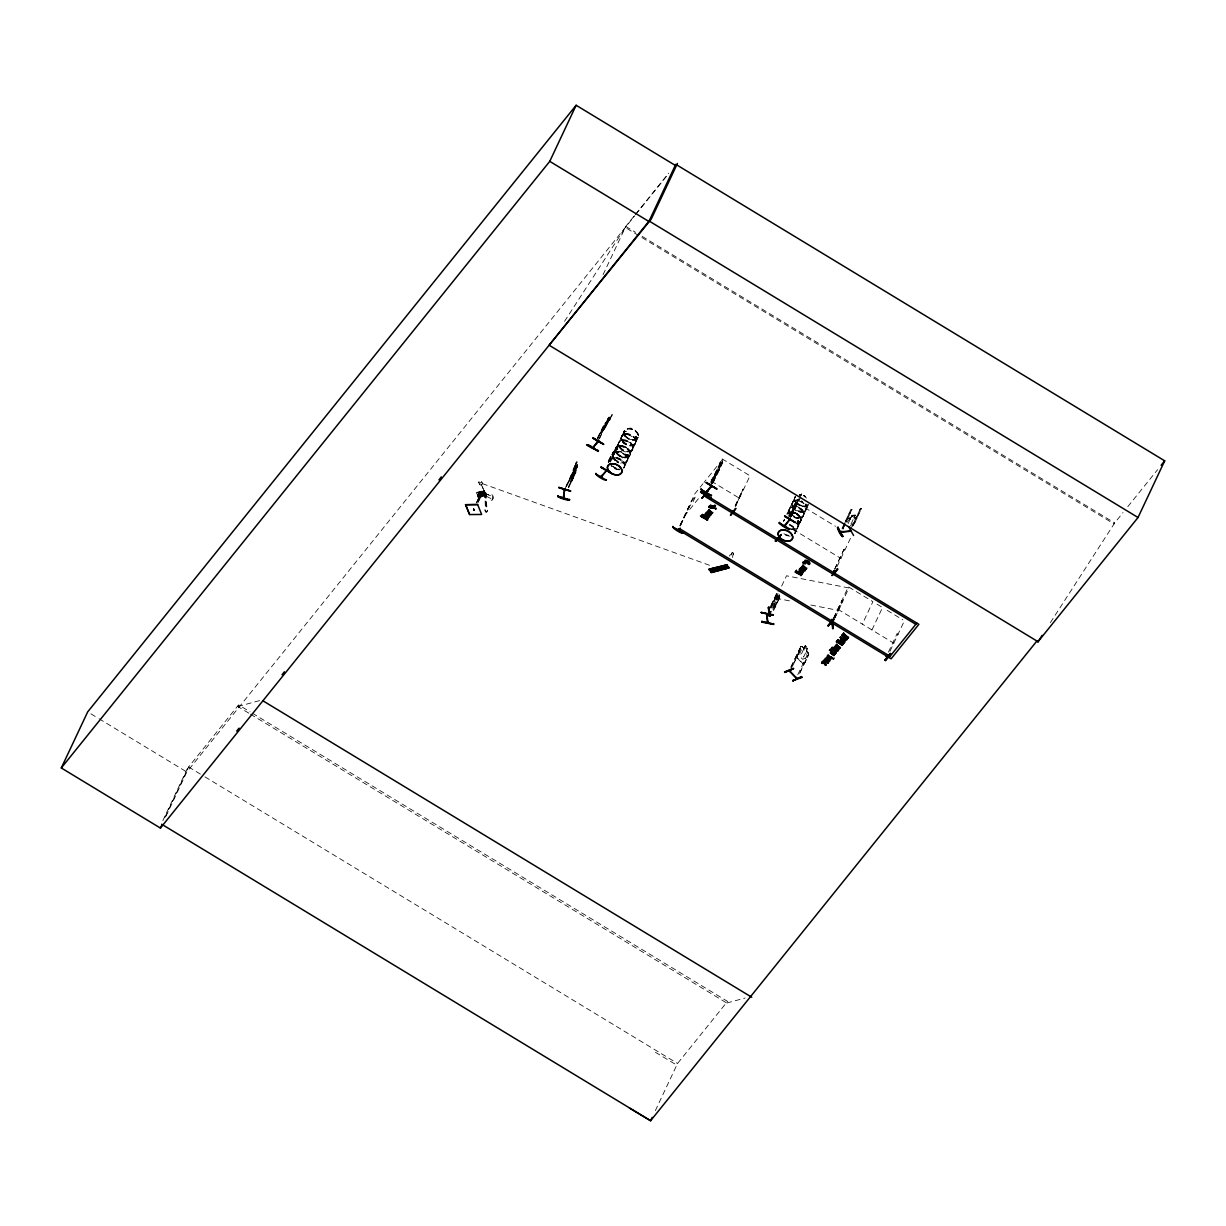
<?xml version="1.0" encoding="UTF-8"?>
<svg xmlns="http://www.w3.org/2000/svg" width="1226" height="1226" viewBox="0 0 1226 1226"><rect width="100%" height="100%" fill="white"/><g stroke="black" fill="none" stroke-linecap="round" stroke-linejoin="round"><path stroke-width="0.75" stroke-dasharray="5 3.75" d="M788.9 511.043L789.958 507.978M795.551 531.226L795.413 532.774M803.858 513.525L803.076 516.361A7.831 5.165 25.2 0 0 795.827 506.905A7.831 5.165 25.2 0 0 790.126 513.985A7.831 5.165 25.2 0 0 802.938 516.483L801.789 517.464M575.837 472.117L576.496 465.65L571.699 477.634L574.35 467.244L577.002 462.079M574.825 467.244L574.166 470.845C580.281 454.172 567.408 493.695 575.913 468.654L573.186 476.362L573.676 472.592L571.99 476.454L574.688 467.229L573.262 474.508L574.81 467.213L575.27 468.148L574.825 467.244L566.014 486.247M843.028 529.341L843.258 526.69M485.021 496.086L484.975 494.124L485.343 507.181A2.743 1.211 89.7 0 0 485.266 511.395A2.743 1.211 89.7 0 0 487.105 510.89A2.743 1.211 89.7 0 0 486.553 506.859L485.757 495.61L486.86 506.859A2.743 1.211 89.7 0 1 487.412 510.89A2.743 1.211 89.7 0 1 485.573 511.395A2.743 1.211 89.7 0 1 485.649 507.181L485.159 495.856M485.68 495.948L485.848 493.925L491.028 495.764A2.743 1.211 89.7 0 1 492.883 495.84A2.743 1.211 89.7 0 1 492.545 499.978A2.743 1.211 89.7 0 1 490.814 498.461L485.68 495.948L486.155 493.925M614.808 452.317L612.816 456.179M629.582 455.888C632.141 453.405 624.141 460.807 621.413 456.915C617.873 455.704 613.644 451.26 616.356 447.49M615.85 451.919L615.713 448.731M617.751 449.375L617.49 448.394L616.724 449.084M616.739 448.639L617.552 448.471M617.873 448.946L616.985 449.298L617.291 448.593M623.115 434.663L621.107 438.571M624.923 431.184L626.057 431.736M624.953 431.307L626.134 431.521L625.061 431.215M626.731 454.57L626.685 455.474M628.708 455.229L627.084 454.356L627.16 455.52M630.241 454.693C631.329 448.333 622.456 443.705 617.352 446.8M630.256 454.662C631.344 449.819 624.019 444.839 618.839 446.249M631.16 451.091L633.168 447.275M636.309 438.31L634.945 437.1M636.018 436.793L635.344 437.743L636.371 436.931M635.972 438.126L636.646 437.176L635.926 437.789M635.942 442.234L638.685 435.613C630.425 416.579 612.402 439.935 635.298 439.812M788.87 510.951L789.008 509.526M798.417 520.744L797.252 521.556M798.724 521.019L797.865 521.832M797.283 528.253L798.478 525.034M800.946 520.973C802.233 514.43 791.889 509.296 787.046 513.817M570.504 483.197L571.255 476.761L572.787 473.205L570.626 483.228L576.266 465.803L566.427 486.37M610.027 461.16L609.996 461.191A7.724 5.103 25.2 0 1 619.482 459.627A7.724 5.103 25.2 0 1 623.682 468.117L624.31 466.907L622.011 471.765M618.318 443.521L610.349 460.731M621.245 437.33L618.18 444.701M624.724 466.141L627.222 460.715L626.701 461.773M627.651 459.873L632.616 449.268M635.528 443.076L633.014 448.455M789.023 509.832L786.694 514.859M789.452 508.989L791.919 503.61A7.831 5.165 25.2 0 1 802.647 501.863M795.429 532.452L797.927 527.042M803.72 514.813L806.233 509.388L805.605 510.568A7.724 5.103 25.2 0 1 792.946 508.131A7.724 5.103 25.2 0 1 798.57 501.143A7.724 5.103 25.2 0 1 805.589 510.598L805.589 510.568M806.647 508.621L809.037 503.426M574.075 474.692L568.389 486.768M576.756 468.455L577.385 465.895M577.185 467.535L577.584 464.761L575.929 470.263M800.808 646.577L802.202 646.409L808.256 652.738L808.716 654.669L805.13 662.117L802.953 663.925L796.839 657.565L800.808 646.577L791.046 667.189M779.552 594.916L773.131 610.609M794.663 506.031L794.494 507.181L798.034 501.97M791.919 503.671L791.919 503.641A7.831 5.165 25.2 0 0 801.099 511.671A7.831 5.165 25.2 0 0 805.528 504.422M798.341 526.23L803.306 515.579L802.693 516.759A7.724 5.103 25.2 0 1 790.034 514.322A7.724 5.103 25.2 0 1 795.659 507.334A7.724 5.103 25.2 0 1 802.678 516.79L802.723 516.713M712.137 482.109L716.275 472.623M479.029 498.675L481.68 495.81L479.994 495.519L478.753 499.258L476.47 492.484L484.638 490.706L484.914 494.385L483.688 492.132L484.301 490.86L481.941 496.438L478.753 499.258L481.68 495.81L483.259 496.561L484.193 494.568L483.366 492.561L481.665 492.561L480.73 494.553L481.557 496.576L484.377 490.078L476.194 493.082L484.638 490.706L481.941 496.438L480.485 496.576L479.029 498.675L476.47 492.484L482.431 494.538L483.259 496.561L478.171 496.591M575.101 465.819C567.056 480.102 570.626 491.687 576.251 467.213M574.749 465.865L570.182 481.573L571.868 481.42L575.868 472.071L575.3 474.018M576.082 470.294L568.297 487.519M638.547 437.054L635.329 439.812M485.848 493.925L490.722 495.764A2.743 1.211 89.7 0 1 492.576 495.84A2.743 1.211 89.7 0 1 492.239 499.978A2.743 1.211 89.7 0 1 490.492 498.461L490.768 498.093M575.209 465.987L576.358 461.957M575.868 465.972L577.063 461.957L576.22 462.049M612.31 415.032L604.709 427.981L609 419.461M484.454 491.503L480.883 483.764L485.235 493.097L484.607 494.385M732.734 557.554A2.759 1.609 76.1 0 0 732.581 556.865L733.286 553.248M775.261 597.644L773.882 601.169L775.108 597.522M791.996 511.395L795.981 506.399A7.831 5.165 25.2 0 1 803.091 516.177A7.831 5.165 25.2 0 1 790.264 513.663A7.831 5.165 25.2 0 1 795.965 506.583L797.804 502.997L791.996 511.395L792.64 509.219M608.403 462.294L609.092 460.332M714.268 475.826L713.609 477.987L719.432 469.604M610.165 418.327L604.173 429.361L600.464 433.422L601.123 431.245M632.999 448.839L631.988 450.478A7.724 5.103 25.2 0 1 619.329 448.011A7.724 5.103 25.2 0 1 624.953 441.023A7.724 5.103 25.2 0 1 631.988 450.478M162.859 820.608L187.455 768.365M164.851 817.497L188.62 766.97L238.61 704.873L250.058 711.816M166.031 816.194L186.827 771.997L634.807 215.653M248.817 713.164L237.844 706.513L238.61 704.873M478.891 492.576L477.956 494.568L478.784 496.591L480.577 492.576L478.891 492.576L480.485 496.576M476.286 502.936L479.489 496.147L481.68 495.81L480.515 496.775L479.489 496.147M476.807 502.292L479.994 495.519M478.125 501.863L481.42 494.584L480.577 492.576M477.834 502.921L484.377 490.078L485.542 493.097L484.914 494.385M603.069 274.67L625.781 226.427L634.103 216.083M565.109 488.73L574.856 468.025M567.148 485.404L576.572 465.819M576.22 467.704L577.707 464.792M568.711 487.641L575.163 473.926M597.752 437.391L604.28 424.947L603.437 425.315M597.414 438.54L603.912 424.732M598.119 437.621L609.69 415.92L608.816 418.771M597.782 438.755L604.694 423.951M606.395 423.92L602.931 429.177L608.111 418.127M597.476 441.973L608.494 418.955L599.56 437.943M599.468 438.739L609.629 417.545L609.015 418.955M608.157 461.298L612.249 454.034L611.406 454.402M608.632 460.715L611.881 453.819M608.525 461.528L612.556 452.961L617.674 446.831M614.395 453.022L610.916 458.279L617.689 445.023M614.793 449.973L615.973 447.138M624.126 431.307L621.659 436.471L622.272 435.291M610.012 461.865L616.509 448.072M610.379 462.095L617.475 446.463L616.234 447.751M626.946 454.984L628.202 455.551M628.54 455.26L627.758 454.769M679.786 525.77L694.82 493.848L702.912 483.78M680.261 525.188L688.874 506.89L680.629 525.402M680.154 525.985L689.242 507.12M710.881 481.941L717.394 469.512L716.566 469.865M710.85 482.416L721.961 458.8L749.99 475.795L735.753 506.047M711.233 482.17L717.731 468.455M710.988 483.55L718.742 466.769L717.808 468.562M711.463 482.967L722.574 459.367L704.061 482.354M718.697 467.474L722.972 460.578L712.781 482.554M711.831 483.197L716.52 473.221M721.057 463.888L722.375 461.558M710.682 486.599L722.865 460.516M712.674 483.366L721.578 463.505M713.149 482.783L722.957 462.233M735.094 505.986L743.094 489.128L735.569 506.277M735.278 505.756L743.094 489.128M732.091 552.711C730.037 558.458 731.784 550.321 733.409 553.217M792.364 502.798L794.831 497.618M788.992 515.84L795.49 502.032L835.519 526.322M788.962 516.621L797.13 500.177M789.667 515.702L796.18 501.955M789.329 516.836L797.084 500.882M793.191 509.939L797.957 499.825M789.115 520.115L798.862 499.411M800.057 496.852L801.298 493.955M791.214 516.085L799.337 498.829M791.107 516.897L799.229 499.626M791.582 516.315L800.639 497.25M770.893 605.475L776.579 593.399M770.955 606.272L777.453 592.465M770.495 607.284L778.587 590.258M770.556 608.081L777.866 592.541M778.02 593.43L775.46 600.51L775.644 603.192L776.794 602.426M771.506 608.019L778.525 592.74M781.636 586.135L786.51 575.776L848.928 587.974L834.691 618.241M778.112 594.871L776.502 598.303L776.686 600.985L779.108 595.836M772.564 608.219L778.801 594.61M773.085 609.812C773.33 606.226 779.644 599.637 777.958 599.453M773.545 610.686L779.184 598.686L774.495 607.943L773.928 601.138L774.357 607.912M842.001 528.437L844.438 523.257M845.25 521.54L850.936 509.464L851.901 509.372L846.384 521.755M843.794 525.31L850.936 509.464M842.967 528.345L845.404 523.165M846.216 521.448L851.901 509.372M843.136 528.667L845.572 523.487M846.905 522.69L851.947 515.318L855.426 514.997L854.062 517.663M851.932 515.334L850.629 518.092M850.062 526.138L852.852 523.763L855.273 518.613L853.97 517.862L855.365 514.905M850.66 529.264L860.407 508.56L861.372 508.468L853.419 526.031M852.453 526.123L860.407 508.56M853.25 525.724L861.372 508.468M834.6 569.262L843.994 549.309L845.128 549.662L843.994 549.309M834.783 569.033L844.178 549.079M837.113 566.504L850.721 537.754M790.739 667.312L799.98 648.202L800.701 648.952L792.578 666.208M790.647 669.794L800.701 648.952M803.98 648.263L805.267 645.504L807.873 648.217L806.478 651.021L807.321 653.259L804.884 658.408L802.555 659.251L800.118 656.722L799.858 653.151L802.279 648.002L804.011 648.447L805.313 645.688M807.643 648.263L806.356 651.021L808.087 652.83M797.789 674.668L807.03 655.558L807.75 656.293L799.321 673.687M799.628 673.564L808.608 654.607M833.634 618.027L848.361 586.794L872.897 601.675L862.338 624.111M833.649 618.333L841.45 601.399L842.538 601.92L841.48 601.705M835.059 617.628L842.89 601.001L841.756 600.648L842.89 601.001M871.962 629.949L882.521 607.514L876.1 603.621M655.358 1110.618L677.549 1063.478L727.539 1001.381L251.698 712.812M888.436 652.125L897.034 633.827L897.984 634.409L897.034 633.827M889.969 651.267L904.405 620.785M250.456 714.16L726.773 1003.021L727.539 1001.381M1050.391 622.609L1114.695 522.935L1123.031 512.591M609.797 420.074L610.471 418.694M797.023 513.817L789.544 512.529M605.092 425.437L603.79 428.824L605.598 426.28M613.368 454.126L613.965 452.946M628.647 455.857L628.509 454.953M634.899 444.241L634.93 444.226A7.724 5.103 25.2 0 0 627.881 434.832A7.724 5.103 25.2 0 0 622.256 441.82A7.724 5.103 25.2 0 0 634.899 444.287L636.079 441.084M795.214 496.438C792.165 502.308 800.839 507.457 806.003 506.139M784.671 519.257A7.724 5.103 25.2 0 0 784.058 520.437L784.671 519.303L783.613 520.989A7.831 5.165 25.2 0 1 784.257 519.885M797.222 521.111L798.616 520.744M798.555 520.789L799.015 521.832L797.743 520.851M799.352 522.169L799.214 521.265M800.317 522.215L801.206 519.334L798.662 514.92M794.984 533.249L795.015 533.233A7.724 5.103 25.2 0 0 791.077 526.429M635.267 443.889L634.072 444.9M792.578 502.047L793.82 500.99M789.667 508.238L790.908 507.181M797.666 527.854L796.425 528.896M600.342 433.345L604.449 428.38L609.736 417.606L610.395 418.802M608.311 462.432L612.326 457.405L617.628 446.647M608.51 462.355L614.257 454.126M609.015 418.74L601.261 431.583L612.126 414.495L609.966 418.097M719.57 468.516L716.091 473.772M632.003 450.448L632.172 450.249A7.831 5.165 25.2 0 0 625.122 440.594A7.831 5.165 25.2 0 0 619.421 447.674A7.831 5.165 25.2 0 0 632.248 450.172M604.663 423.981L609.659 417.3L607.759 419.169M478.385 494.078L485.19 494.66L478.324 494.078C503.488 495.319 460.44 494.4 485.159 494.4L478.155 494.43L484.975 494.124M564.542 321.335L625.275 227.469L1114.204 523.992M607.514 422.648L609.629 419.66L604.173 429.361M629.72 455.674L628.631 456.608M800.409 521.985L797.712 523.778A7.739 5.103 25.2 0 0 799.091 516.054A7.739 5.103 25.2 0 0 788.073 513.357M623.819 467.934L624.862 464.915M774.403 607.759L775.859 606.18M608.188 418.25L609.215 416.963M607.973 419.828L603.974 426.97L605.552 424.993M600.433 433.207L604.433 428.41M610.9 459.352L610.012 460.823A7.831 5.165 25.2 0 1 619.682 459.214A7.831 5.165 25.2 0 1 623.942 467.811M635.298 214.596L668.63 173.203M635.987 214.167L668.139 174.261M616.172 447.337L617.705 445.253M615.743 448.256L616.77 446.984M615.973 448.931L611.943 456.072L613.536 454.095M720.919 463.75L721.945 462.478M718.727 466.83L722.65 461.957M691.127 501.71L695.755 495.963L692.675 502.507L688.047 508.254M718.727 469.573L717.118 471.566L721.179 464.439M711.095 480.224L714.712 475.734M716.413 474.569L719.463 469.635M684.261 516.284L700.444 496.162M1127.797 506.675L1157.559 469.711M688.874 506.89L688.767 507.702M799.674 496.116L801.421 494.032M799.689 496.147L801.314 494.185M797.222 500.3L798.387 498.905M795.536 504.974L797.161 503.012M619.253 441.666L620.172 440.87M792.839 501.817L791.812 504.851M573.032 477.742L572.159 478.584L573.661 472.439L576.358 467.734M807.627 504.392L805.681 504.147M804.762 511.257L806.769 507.395M799.183 522.307L799.03 521.295M802.938 663.772L805.237 662.071M625.781 462.554L627.773 458.723M846.676 519.395C848.867 517.372 855.656 516.468 857.097 518.322M611.881 458.524L610.027 460.761A7.831 5.165 25.2 0 1 619.835 458.892A7.831 5.165 25.2 0 1 624.095 467.504M797.329 653.979L797.038 657.488L803.03 663.741M808.256 652.738L808.716 654.669M807.03 655.558L807.444 656.431M628.463 455.842L626.793 455.367M628.601 456.624C624.034 458.754 618.119 456.103 615.958 451.704M788.042 513.112L789.513 512.529M806.018 506.123L807.49 505.541A7.739 5.103 25.2 0 1 797.789 504.101A7.739 5.103 25.2 0 1 795.306 496.622M799.168 522.169L797.498 521.678M797.712 523.747L799.306 522.935M484.852 495.856L486.063 495.61M237.844 706.513L259.835 700.536M726.773 1003.021L745.101 998.041M733.531 554.842L733.409 553.57M635.298 436.747L636.202 436.839M635.543 437.084L636.386 437.33M618.839 446.218L620.693 445.774M788.088 514.721L788.318 514.828M798.019 521.893L798.892 521.862M796.072 523.732L797.804 523.533M851.105 509.771L852.07 509.679M860.575 508.867L861.541 508.775M848.315 518.291L850.645 518.077M853.909 517.77L856.499 517.541M800.885 646.7L802.202 646.546M478.37 495.105L484.96 495.151M576.143 462.692L575.776 463.995M574.596 465.957L576.343 465.972M484.944 492.3L485.726 492.3M477.328 494.568L481.42 494.584M480.73 494.553L482.431 494.538M484.193 494.568L482.492 494.584L481.665 492.561M484.914 497.112A2.406 1.057 89.7 0 0 485.864 493.572A2.406 1.057 89.7 0 0 484.025 493.45A2.406 1.057 89.7 0 0 484.914 497.112L485.68 497.112A2.406 1.057 89.7 0 0 486.63 493.572A2.406 1.057 89.7 0 0 484.791 493.434A2.406 1.057 89.7 0 0 485.68 497.112M799.582 494.676L801.482 494.86M775.951 598.211L790.632 601.092M810.83 605.031L838.369 610.41M779.598 594.916L779.69 596.832M732.474 552.543L733.24 552.926M482.492 483.657L710.314 565.554M619.605 455.98L621.429 456.884M655.435 1052.306L676.783 1065.118M625.781 226.427L635.589 232.373M642.133 236.342L1114.695 522.935M792.946 529.325L840.975 558.458M711.402 481.236L739.431 498.231M887.21 610.364L902.842 619.835M613.567 451.275L612.632 453.068M837.802 609.23L893.846 643.221M188.62 766.97L203.332 775.889M204.972 776.886L677.549 1063.478M90.939 713.854L97.452 717.792M99.076 718.773L186.827 771.997M789.084 515.671L790.019 516.253L788.9 515.901M796.946 513.97L799.812 516.56A7.693 5.073 25.2 0 1 795.996 523.686A7.693 5.073 25.2 0 0 799.75 516.514A7.693 5.073 25.2 0 0 788.211 513.142A7.693 5.073 25.2 0 1 799.735 516.544M802.095 646.577L803.919 648.477M636.524 437.038L637.06 437.805M481.634 481.389A1.548 0.935 -22.4 0 1 479.688 482.967A1.548 0.935 -22.4 0 1 479.243 481.389A1.548 0.935 -22.4 0 1 481.634 481.389L482.477 483.412A1.548 0.935 -22.4 0 1 480.515 484.99A1.548 0.935 -22.4 0 1 480.071 483.412A1.548 0.935 -22.4 0 1 482.477 483.412M478.738 482.446L479.565 484.454M729.47 556.114A2.759 1.609 76.1 0 1 731.125 554.918M619.467 469.803A7.724 5.103 25.2 0 1 611.038 465.65M619.666 469.527A7.831 5.165 25.2 0 1 611.115 465.313M615.299 460.501A7.831 5.165 25.2 0 1 616.096 452.057A7.831 5.165 25.2 0 1 627.237 457.559A7.831 5.165 25.2 0 1 620.678 463.152M618.747 462.585A7.831 5.165 25.2 0 1 616.908 461.681M616.172 468.041A7.724 5.103 25.2 0 1 612.785 465.972M610.318 461.681A7.724 5.103 25.2 0 1 619.053 458.187A7.724 5.103 25.2 0 1 624.172 467.091M615.207 460.823A7.724 5.103 25.2 0 1 615.988 452.501A7.724 5.103 25.2 0 1 626.961 457.911A7.724 5.103 25.2 0 1 620.509 463.443M618.594 462.876A7.724 5.103 25.2 0 1 616.785 461.987M619.82 469.206A7.831 5.165 25.2 0 1 617.919 469.022M615.988 468.455A7.831 5.165 25.2 0 1 612.54 466.37M807.428 505.265A7.693 5.073 25.2 0 1 797.911 503.871A7.693 5.073 25.2 0 1 795.444 496.453M799.643 494.768A7.693 5.073 25.2 0 1 801.497 494.952M803.398 495.503A7.693 5.073 25.2 0 1 805.206 496.392M787.322 513.709A7.693 5.073 25.2 0 1 799.337 515.472A7.693 5.073 25.2 0 1 796.18 523.303M807.198 505.786A7.693 5.073 25.2 0 1 797.666 504.376A7.693 5.073 25.2 0 1 795.199 496.959M804.961 496.898A7.693 5.073 25.2 0 1 806.539 498.062M805.375 504.744A7.831 5.165 25.2 0 1 800.317 511.932A7.831 5.165 25.2 0 1 792.088 503.012A7.831 5.165 25.2 0 1 804.103 503.365M805.62 504.085A7.724 5.103 25.2 0 1 801.252 511.242A7.724 5.103 25.2 0 1 792.257 503.242A7.724 5.103 25.2 0 1 802.769 501.557M799.521 494.936A7.739 5.103 25.2 0 1 801.406 495.12M803.306 495.672A7.739 5.103 25.2 0 1 805.13 496.576M790.157 536.13A7.724 5.103 25.2 0 1 782.985 533.325M788.456 535.655A7.831 5.165 25.2 0 1 783.092 533.004M789.452 525.111A7.831 5.165 25.2 0 1 795.26 532.942M787.95 513.725A7.693 5.073 25.2 0 1 798.892 516.391A7.693 5.073 25.2 0 1 797.452 524.023M789.743 524.498A7.724 5.103 25.2 0 1 794.862 533.402M788.609 535.348A7.831 5.165 25.2 0 1 786.678 534.781M789.605 524.789A7.831 5.165 25.2 0 1 794.785 533.816M796.823 522.766A7.724 5.103 25.2 0 1 793.069 529.938M783.567 521.479A7.724 5.103 25.2 0 1 784.18 520.299M797.314 521.724A7.724 5.103 25.2 0 1 791.69 528.712M797.084 522.383A7.831 5.165 25.2 0 1 791.383 529.463M797.222 522.077A7.831 5.165 25.2 0 1 791.521 529.157M783.782 520.759A7.831 5.165 25.2 0 1 784.41 519.563M779.598 596.755L779.338 598.763L779.736 596.771M485.251 493.25L484.592 494.66L485.251 493.25M850.262 519.088L847.84 524.253L851.105 523.931L853.526 518.782L850.262 519.088M852.361 515.824L851.932 516.744L854.461 515.625L852.361 515.824M803.582 649.366L801.16 654.515L803.582 657.044L806.018 651.895L803.582 649.366M805.528 646.592L805.099 647.512L806.662 649.136L807.091 648.217L805.528 646.592M721.716 463.581L721.608 464.378L721.716 463.581M795.459 502.813L795.352 503.61L795.459 502.813M484.76 494.875L478.477 495.043L484.76 494.875M485.358 493.296L486.155 494.308L485.358 493.296M485.128 494.293L478.186 494.308L485.128 494.293M805.252 496.331L803.413 495.427L805.237 496.361M616.908 453.237A7.693 5.073 25.2 0 0 629.49 455.689A7.693 5.073 25.2 0 0 622.501 446.279A7.724 5.103 25.2 0 0 616.862 453.252A7.724 5.103 25.2 0 0 629.505 455.72A7.724 5.103 25.2 0 0 622.486 446.264A7.693 5.073 25.2 0 0 616.908 453.237M625.199 435.582A7.693 5.073 25.2 0 0 637.796 438.05A7.693 5.073 25.2 0 0 630.808 428.625A7.693 5.073 25.2 0 0 625.199 435.582M617.076 452.838A7.693 5.073 25.2 0 0 629.674 455.306A7.693 5.073 25.2 0 0 622.685 445.896A7.693 5.073 25.2 0 0 617.076 452.838M624.953 436.119A7.693 5.073 25.2 0 0 637.551 438.586A7.693 5.073 25.2 0 0 630.547 429.161A7.693 5.073 25.2 0 0 624.953 436.119M625.076 435.797A7.739 5.103 25.2 0 0 637.735 438.28A7.739 5.103 25.2 0 0 630.7 428.809A7.739 5.103 25.2 0 0 625.076 435.797M622.333 441.483A7.831 5.165 25.2 0 0 635.16 443.981A7.831 5.165 25.2 0 0 628.034 434.402A7.831 5.165 25.2 0 0 622.333 441.483M619.82 446.969A7.724 5.103 25.2 0 0 632.463 449.436A7.724 5.103 25.2 0 0 625.444 439.981A7.724 5.103 25.2 0 0 619.82 446.969M619.574 447.352A7.831 5.165 25.2 0 0 632.386 449.85A7.831 5.165 25.2 0 0 625.275 440.272A7.831 5.165 25.2 0 0 619.574 447.352M622.486 441.161A7.831 5.165 25.2 0 0 635.298 443.659A7.831 5.165 25.2 0 0 628.187 434.081A7.831 5.165 25.2 0 0 622.486 441.161M622.731 440.778A7.724 5.103 25.2 0 0 635.39 443.245A7.724 5.103 25.2 0 0 628.356 433.789A7.724 5.103 25.2 0 0 622.731 440.778M616.647 453.758A7.693 5.073 25.2 0 0 629.245 456.225A7.693 5.073 25.2 0 0 622.256 446.816A7.693 5.073 25.2 0 0 616.647 453.758M616.77 453.451A7.739 5.103 25.2 0 0 629.428 455.934A7.739 5.103 25.2 0 0 622.394 446.463A7.739 5.103 25.2 0 0 616.77 453.451M614.18 458.8A7.831 5.165 25.2 0 0 627.007 461.313A7.831 5.165 25.2 0 0 619.881 451.72A7.831 5.165 25.2 0 0 614.18 458.8M614.441 458.417A7.724 5.103 25.2 0 0 627.084 460.899A7.724 5.103 25.2 0 0 620.065 451.444A7.724 5.103 25.2 0 0 614.441 458.417M790.525 513.28A7.724 5.103 25.2 0 0 803.168 515.763A7.724 5.103 25.2 0 0 796.149 506.307A7.724 5.103 25.2 0 0 790.525 513.28"/><path stroke-width="1.5" d="M679.005 528.896L678.147 529.325M711.218 485.94L705.9 492.316L706.866 490.906M711.616 486.216L710.59 486.615L711.111 486.002M789.866 519.518L784.747 526.123L785.605 524.82M789.483 520.345L789.406 519.242M831.979 657.427C831.626 661.688 823.949 656.538 828.454 655.297M792.915 680.691L801.896 677.426M793.253 681.15L793.023 680.292M801.543 676.967L792.793 680.752L801.651 676.553L801.881 677.472M773.729 623.544L773.575 624.386M705.226 494.339L705.471 495.059M840.27 531.9L850.921 530.889M569.676 499.334C569.829 501.526 556.604 497.511 557.999 495.779M563.316 497.756L564.788 488.791L563.424 497.971M558.964 487.412L570.657 490.967M831.182 657.55C831.013 660.293 825.542 656.492 828.822 656.125L831.412 657.075M730.435 515.181L735.692 508.683L730.573 514.767M730.665 515.395L735.815 508.315M796.762 678.806L789.038 670.683M796.164 678.239L796.364 677.442M797.268 678.821L789.406 670.561M767.384 615.038L767.583 614.487M767.951 622.823L766.832 614.103L767.399 622.731M569.431 500.208L557.738 496.699M592.832 447.812L598.334 441.651M601.215 477.052L606.41 470.707L600.801 476.899M705.992 495.702L705.134 496.009L705.655 495.365M711.524 486.339L706.421 492.607L707.172 491.289M784.41 525.785L789.544 519.533M789.973 519.809L790.341 518.95M850.967 531.256L840.438 532.222M822.845 661.458L822.278 662.362C819.995 658.929 835.366 666.791 824.5 660.553M61.3 767.966L549.754 161.357L648.891 221.477L675.771 164.33L1164.7 460.838L1138.034 517.51L649.106 221.002L160.437 828.086L61.3 767.966L87.69 711.877L576.143 105.267L675.281 165.387M160.437 828.086L162.031 824.684M549.754 161.357L576.143 105.267M465.543 504.714L477.634 504.53L481.649 514.476L469.604 514.552L465.543 504.714L477.634 504.53M469.604 514.552L465.604 504.606M677.442 163.441L651.267 219.071L549.11 345.196L1038.039 641.704L1042.146 635.344M564.634 489.526L564.19 490.431M564.788 490.645L565.186 488.913M564.205 496.576L563.96 497.296M592.909 438.264L603.728 444.241L593.154 437.789M593.813 447.444L594.104 446.57M598.686 440.9L597.414 442.05L598.165 440.578M598.38 440.502L592.832 447.613M598.778 440.778L597.997 442.203M598.503 450.632C587.959 447.352 578.243 438.755 598.043 451.367L597.997 451.444M606.456 479.734C606.073 481.941 594.273 474.661 595.943 473.359M600.924 467.351L611.728 473.374L601.169 466.891M601.537 475.427L600.847 476.837M602.073 475.657L601.169 477.113M672.951 526.414C671.22 527.762 683.051 535.011 683.418 532.835M678.652 528.682L677.779 529.984M915.822 624.325L705.655 496.882L706.666 495.626L918.872 624.31L891.118 658.791L678.913 530.092L680.246 528.145M701.103 488.806C699.372 490.155 711.203 497.404 711.586 495.227M700.598 492.27L711.371 498.323L700.843 491.795M706.161 482.845L716.934 488.913L706.406 482.385M705.44 496.3L705.854 494.339M705.548 495.35L706.038 494.553M707.632 491.274L702.253 498.032M702.222 498.17L707.693 491.258M706.069 495.718L706.406 494.768M711.08 485.772L711.003 486.875L711.601 486.002M711.003 486.875L711.54 485.971M701.134 516.468C720.014 526.521 690.115 511.242 704.598 517.326M708.367 518.016L707.8 518.904L701.992 515.395L702.559 514.491L705.471 516.253M708.766 506.982L711.264 507.886L708.766 506.982L709.394 506.001M705.854 513.357C706.697 514.782 704.843 515.809 709.072 515.089A1.67 1.103 25.2 0 1 709.731 515.686C710.115 520.1 701.624 515.073 706.498 512.637M708.797 511.533C714.942 515.809 706.682 515.426 706.85 512.192M714.268 507.166C713.762 509.955 709.502 506.215 710.605 504.974M710.421 513.725L707.479 511.61L707.984 510.798M711.693 512.146L708.827 509.74M708.613 510.2L709.195 509.28M713.685 508.07L715.953 508.79L714.038 507.625L715.478 505.648L714.697 505.173L713.44 507.273L711.494 505.48M706.804 516.115C709.701 513.433 709.026 519.211 707.019 515.64M711.003 508.192L711.478 507.411M706.927 519.977L707.494 519.088M712.766 508.116L713.67 506.798M710.973 514.981L711.509 514.108M708.582 512.008L712.291 513.326L712.827 512.468M715.601 509.219L716.168 508.315M732.658 511.533L733.041 510.721M732.995 511.794L733.378 510.981M790.019 528.743C789.636 530.965 777.851 523.625 779.537 522.337M784.594 516.376L795.367 522.429L784.839 515.901M781.177 534.475L775.108 541.003L775.905 540.896M778.418 538.045L779.23 538.965L779.859 538.168M773.085 614.762L761.377 612.372M762.02 621.153L761.836 622.118L773.56 624.478M769.315 607.131L768.441 607.468L769.116 616.234L769.989 615.896M770.985 611.498L771.016 611.805M768.074 621.306L767.844 622.011M795.138 572.144L801.283 575.239L795.352 571.684M795.996 571.071L802.141 574.166L795.996 571.071L796.563 570.182M805.482 563.102L805.007 563.868L802.769 562.657L803.398 561.692M803.214 572.649C800.517 574.733 796.9 569.692 800.854 567.883M804.425 569.416L801.482 567.301L801.988 566.473M802.769 572.389L803.735 571.377A1.67 1.103 25.2 0 0 803.076 570.78C799.061 571.393 800.363 570.626 799.858 569.048M805.697 567.822L802.831 565.416M802.616 565.891L803.199 564.971M804.195 569.875C792.211 564.803 811.964 575.806 802.8 567.224M800.808 571.791C803.689 569.109 803.03 574.902 801.022 571.331M806.846 562.857L804.608 562.182L804.961 560.359A1.885 1.241 25.2 0 1 805.865 560.236C811.505 560.543 810.263 568.021 807.06 562.397M800.93 575.668L801.497 574.764M801.804 574.596L802.371 573.691M804.976 570.657L805.513 569.799M802.586 567.684L806.294 569.017L806.831 568.144M838.124 527.088C836.086 527.532 841.833 538.122 843.013 536.099M841.894 531.517L841.726 531.21M848.561 526.536L853.587 535.471M850.016 530.414L850.185 530.735M784.87 672.476L793.513 668.752L785.084 672.017M833.895 570.626L833.787 571.515M837.435 568.588L837.802 569.416L832.117 575.515M834.17 570.703C833.45 573.048 834.109 571.776 834.952 571.27M834.891 571.147L834.554 572.052M831.948 575.484L837.496 568.68M789.59 670.683L789.927 671.603L790.494 670.883M793.651 668.262L784.487 672.001M833.956 619.222L827.964 625.766L834.032 619.222M831.964 619.375L833.067 628.739L832.04 619.421M831.044 623.222L831.856 624.371M832.715 622.915L831.979 623.666M825.343 664.814C827.182 667.128 826.033 661.519 823.198 662.285L823.657 661.519L822.217 663.511L821.849 662.684M823.657 660.645L824.224 659.741M831.78 651.221L829.68 649.949M829.45 650.424L830.017 649.519M828.24 655.757L828.025 655.036M832.898 648.968L832.331 649.872L831.351 648.677M831.764 647.941L832.883 647.895L831.979 647.466M831.136 649.136L831.703 648.247M832.163 647.451L833.113 647.42L832.485 648.385M833.128 649.749L832.27 651.006L831.918 650.194M833.22 648.769L837.726 650.868L833.22 648.769L834.446 647.052M842.798 644.37L842.231 645.274L836.423 641.75L836.99 640.861L839.902 642.608M843.657 643.298L843.09 644.202L837.297 640.677L837.864 639.788L840.76 641.535M831.55 651.696L830.278 652.952L833.987 655.512L831.013 652.86L832.362 651.588M835.427 652.293C837.159 654.669 836.193 649.029 833.266 649.795L833.711 649.029M838.017 648.585L835.075 646.47L835.58 645.642M839.289 646.991L836.423 644.585M827.826 663.174L828.393 662.27M836.209 645.06L836.791 644.14M847.059 639.083L846.43 640.064L840.178 637.551L840.76 636.646M833.435 648.309L838.553 649.826L836.393 646.393M845.971 638.792L841.864 635.267M841.649 635.742L842.231 634.807M847.411 636.922L843.35 633.444M843.12 633.903L843.718 632.968M843.84 642.455L840.224 640.003L841.557 638.378L842.262 638.823L841.189 640.83L844.377 640.386A1.67 1.103 25.2 0 1 845.02 640.983C845.664 644.278 840.699 638.21 844.101 641.903M846.829 639.558L843.013 635.589M833.987 655.512L834.554 654.623M832.148 652.048L835.258 653.933L836.04 652.692M831.749 657.902L833.496 658.96L834.063 658.055M837.373 651.297L837.94 650.408M838.553 649.826L839.105 648.968M836.178 646.853L839.887 648.186L840.423 647.313M842.231 645.274L836.776 641.321M843.932 643.16L844.499 642.255M842.783 636.064L848.162 637.704M847.948 638.179L848.561 637.213M652.186 1117.361L650.608 1120.733L629.275 1107.936M887.302 657.151L886.459 655.833M886.183 656.431L886.75 655.389M885.402 660.538L890.643 654.086L885.387 660.599L885.034 659.772M887.915 656.094L887.532 656.921L886.475 656.262L887.026 655.45M887.762 655.895L887.379 656.707M890.306 653.351L890.658 654.163M598.303 451.03L587.714 444.777L590.978 446.095M595.713 473.803L606.257 480.117M683.158 533.325L672.691 526.919L683.219 533.218M711.325 495.718L700.843 489.312L711.386 495.61M779.031 523.134L789.513 529.555M779.307 522.782L789.82 529.142M770.464 611.943L769.438 612.126M236.679 731.094L239.055 728.137M282.041 674.744L284.432 671.771M438.954 479.872L441.345 476.899M701.992 515.395L702.559 514.491M710.053 505.863L715.264 506.123M707.479 511.61L711.478 512.606M712.291 513.326L708.98 509.755M802.769 562.657L805.267 563.562M801.482 567.301L805.482 568.297M806.294 569.017L802.984 565.431M836.423 641.75L836.99 640.861M837.297 640.677L837.864 639.788M840.178 637.551L845.756 639.252M821.635 663.159L822.278 662.362M827.795 655.496L833.496 658.96M831.688 650.654L832.331 649.872M833.879 647.956L837.787 649.044M835.075 646.47L839.074 647.466M833.266 649.795L831.489 648.707M825.129 665.274L825.665 664.584L822.845 662.714M835.197 652.784L835.657 651.971L832.914 650.224M835.258 653.933L829.803 649.979M839.887 648.186L836.576 644.6M889.065 657.55L916.833 623.069M1161.129 465.282L1164.7 460.838M1138.034 517.51L1037.962 641.796L1036.813 641.091M701.946 497.986L707.463 491.718M775.675 541.202L780.901 534.812M775.69 541.371L780.962 534.934M779.399 538.98L778.663 538.137M833.312 619.314L827.979 625.735M828.424 625.965L833.803 619.528M831.274 622.793L832.439 623.513L831.55 622.854M884.804 660.232L890.214 653.749L884.942 660.17M761.208 612.709L772.947 615.069M837.327 527.594L842.231 536.574M842.737 536.498L837.879 527.441L842.798 536.574M768.457 607.452L769.759 616.371M831.948 624.371L830.952 624.172M708.965 569.278L726.88 564.895L729.026 567.822L711.448 572.619L708.965 569.247L726.604 564.925L727.34 565.906L726.88 565.293M726.941 565.339L709.241 569.646L727.294 565.462M709.67 570.213L727.309 565.86L709.379 569.814M728.596 567.24L710.697 571.622L729.026 567.822L711.356 572.312M710.927 571.699L728.612 567.638M824.27 661.013L823.213 661.243A1.609 1.057 25.2 0 0 822.937 661.58M831.381 622.854L832.408 623.421M802.08 569.952L803.291 570.305M843.381 639.558L844.591 639.911M711.279 505.955L714.375 506.108M796.394 677.901L797.191 678.606M806.141 562.443C808.317 559.163 803.658 561.799 805.344 562.121M761.147 612.387L772.886 615.237M708.475 514.292L709.287 514.629A1.67 1.103 25.2 0 1 709.777 515.012M558.811 487.442L570.504 490.982M558.795 487.718L570.504 491.274M842.017 635.283L847.181 637.397M827.519 657.795L829.358 658.898M706.636 512.667L710.191 514.2M829.604 658.439L828.163 657.657M827.182 660.845L826.186 660.247M831.887 619.789L832.607 628.586M1038.039 641.704L1036.889 641.014L650.608 1120.733L161.679 824.224M593.001 438.096L603.544 444.456M702.345 514.966L708.153 518.475M601.016 467.198L611.544 473.588M679.924 528.835L890.076 656.293M837.634 640.248L843.442 643.773M262.824 700.736L751.753 997.244M784.686 516.207L795.168 522.644M706.253 482.692L716.735 489.113M778.387 538.459L779.292 538.904M700.69 492.101L711.172 498.538M843.503 633.444L848.346 637.673M725.072 565.339L727.233 568.251M717.394 567.24L719.555 570.151M715.601 567.669L717.762 570.596M714.007 568.067L716.183 570.994M712.229 568.512L714.39 571.439M711.034 568.803L713.195 571.73M768.963 607.498L769.621 616.28L768.518 607.422M844.591 639.911A1.67 1.103 25.2 0 1 845.066 640.294M807.597 562.611C809.083 566.657 811.106 561.048 807.597 562.611M761.852 621.628L773.545 624.065L761.867 621.567M829.098 660.492C825.113 662.806 825.251 655.282 829.098 660.492M557.799 496.254L569.477 499.871L557.799 496.254M829.803 660.661L829.328 661.442A1.931 1.272 25.2 0 1 828.316 661.703L825.067 659.741A1.931 1.272 25.2 0 1 825.006 658.822L825.404 658.331A1.962 1.287 25.2 0 1 826.416 658.071L829.803 660.661M473.619 509.066L474.14 510.338L473.619 509.066M608.602 470.815A7.724 5.103 25.2 0 0 621.245 473.297A7.724 5.103 25.2 0 0 614.226 463.842A7.724 5.103 25.2 0 0 608.602 470.815A7.693 5.073 25.2 0 0 621.214 473.297A7.693 5.073 25.2 0 0 614.226 463.872A7.693 5.073 25.2 0 0 608.617 470.83M779.322 537.157A7.693 5.073 25.2 0 0 791.904 539.609A7.693 5.073 25.2 0 0 784.916 530.199A7.693 5.073 25.2 0 0 779.322 537.157M779.384 536.942A7.739 5.103 25.2 0 0 792.042 539.409A7.739 5.103 25.2 0 0 785.023 529.938A7.739 5.103 25.2 0 0 779.384 536.942"/></g></svg>
